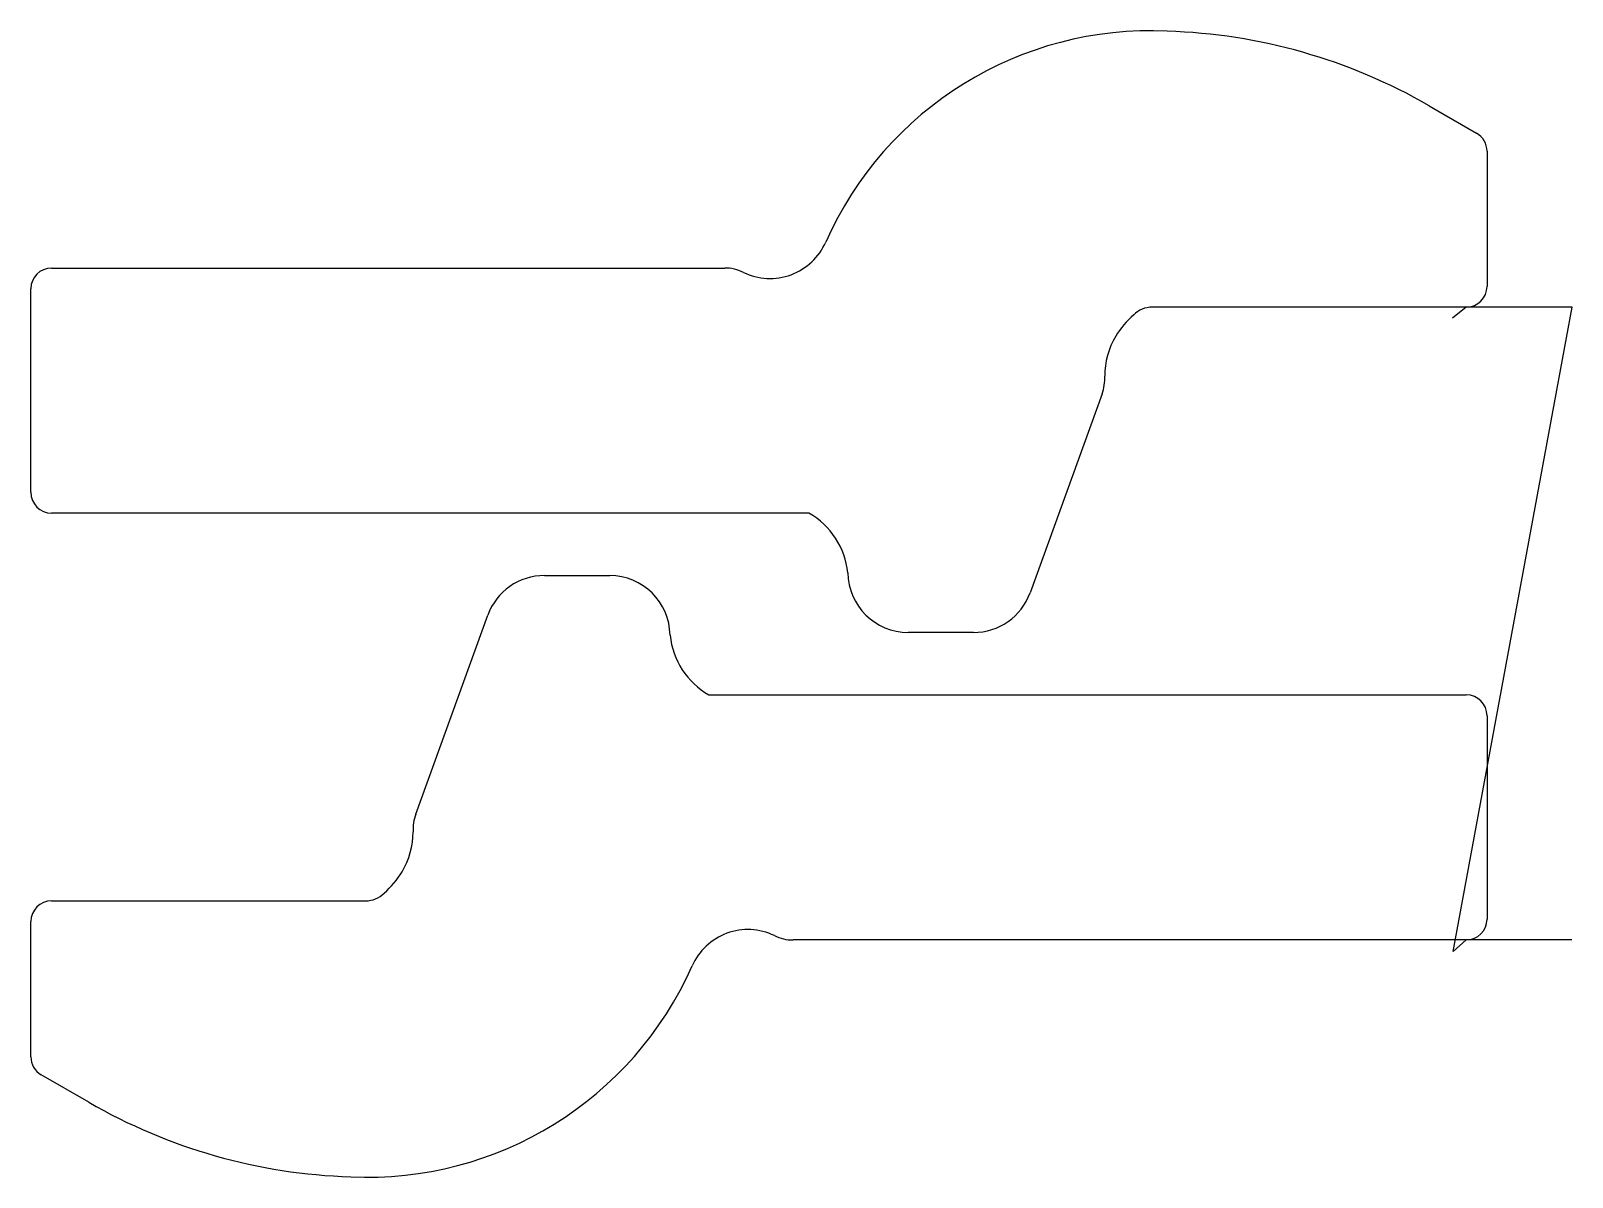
# Model space of a CAD drawing. Header units: metres. Extents: x 19 to 464, y 19 to 350.
import ezdxf

# ---------------------------------------------------------------- set-up
doc = ezdxf.new("R2010")
doc.units = ezdxf.units.M

msp = doc.modelspace()

# ---------------------------------------------------------------- linework, layer by layer
at = {"layer": 'TOOL_0'}
for p, q in [((422.962, 328.441), (436.701, 320.509)), ((439.701, 315.313), (439.701, 276.251)), ((25.002, 281.55), (219.475, 281.55)), ((19.002, 216.75), (19.002, 275.55)), ((433.702, 270.251), (342.994, 270.251)), ((433.701, 270.251), (429.746, 267.021)), ((429.921, 84.051), (464.298, 270.251)), ((464.298, 270.251), (433.702, 270.251)), ((328.51, 245.182), (307.692, 187.723)), ((243.803, 210.75), (25.002, 210.75)), ((167.37, 192.719), (186.229, 192.719)), ((130.193, 123.787), (151.011, 181.246)), ((291.333, 176.25), (272.474, 176.25)), ((214.9, 158.219), (433.702, 158.219)), ((439.702, 152.219), (439.702, 93.419)), ((25.001, 98.718), (115.709, 98.718)), ((19.001, 53.656), (19.001, 92.718)), ((433.7, 87.418), (239.227, 87.418)), ((433.702, 87.419), (429.921, 84.051)), ((464.186, 87.418), (433.7, 87.418)), ((35.74, 40.528), (22.001, 48.46))]:
    msp.add_line(p, q, dxfattribs=at)
for centre, radius, start, end in [((342.427, 247.541), 102.548, 87.28695, 156.13077), ((342.314, 188.754), 161.296, 60.0001, 88.23534), ((433.669, 315.295), 6.031, 0.17097, 59.82151), ((232.552, 296.15), 17.6, 244.15708, 336.16147), ((25.002, 275.55), 6, 90, 180), ((219.475, 269.15), 12.4, 64.15821, 90), ((433.701, 276.251), 6, 270, 0), ((355.673, 247.577), 27.277, 131.44044, 148.4141), ((343.019, 262.592), 7.659, 90.18702, 134.82016), ((351.982, 250.259), 22.731, 149.29994, 179.90925), ((316.017, 249.604), 13.253, 340.50816, 2.9887), ((25.002, 216.75), 6, 180, 270), ((232.515, 191.126), 22.639, 6.00146, 60.09188), ((167.37, 175.319), 17.4, 90, 160.08413), ((186.186, 175.231), 17.488, 0.80268, 89.85912), ((272.517, 193.738), 17.488, 180.80268, 269.85912), ((291.333, 193.65), 17.4, 270, 340.08413), ((226.188, 177.843), 22.639, 186.00146, 240.09188), ((433.702, 152.219), 6, 0, 90), ((142.686, 119.365), 13.253, 160.50816, 182.9887), ((106.721, 118.71), 22.731, 329.29994, 359.90925), ((103.03, 121.392), 27.277, 311.44044, 328.4141), ((25.001, 92.718), 6, 90, 180), ((115.684, 106.377), 7.659, 270.18702, 314.82016), ((226.15, 72.818), 17.6, 64.15708, 156.16147), ((433.702, 93.419), 6, 270, 0), ((239.227, 99.818), 12.4, 244.15821, 270), ((116.275, 121.427), 102.548, 267.28695, 336.13077), ((25.033, 53.674), 6.031, 180.17097, 239.82151), ((116.389, 180.214), 161.297, 239.99962, 268.23499)]:
    msp.add_arc(centre, radius, start, end, dxfattribs=at)

doc.saveas('drawing.dxf')
